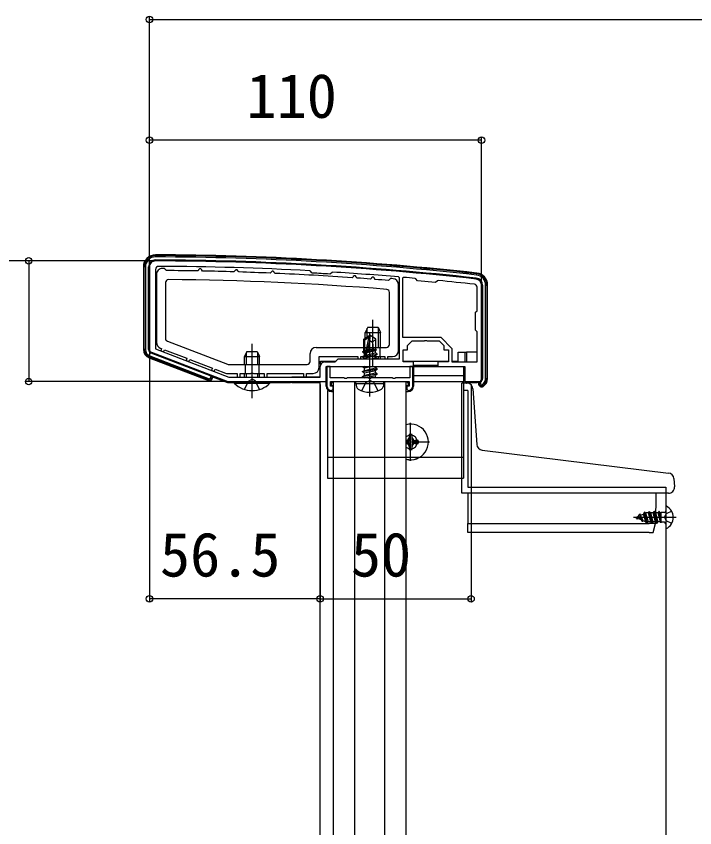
# Model space of a CAD drawing. Units: millimetres, scale not verified. Extents: x -875 to 875, y -1304 to 1296.
# Drawn here: x -728.1 to -503.4, y 717.9 to 986.9 of the extents above; entities that cross this region are included whole.
import ezdxf
from ezdxf.enums import TextEntityAlignment as Align

# ---------------------------------------------------------------- set-up
doc = ezdxf.new("R2010")
doc.units = ezdxf.units.MM
doc.header["$LTSCALE"] = 8
for name, color, linetype in [('0-3_YKK_11', 7, 'Continuous'), ('0-4_YKK_12', 2, 'Continuous'), ('0-5_YKK_13', 4, 'Continuous'), ('0-6_YKK_D', 6, 'Continuous')]:
    doc.layers.add(name, color=color, linetype=linetype)
doc.styles.add('ＭＳ ゴシック', font='')
doc.styles.get('ＭＳ ゴシック').set_extended_font_data('MS Gothic')

msp = doc.modelspace()

# ---------------------------------------------------------------- linework, layer by layer
at = {"layer": '0-3_YKK_11'}
for p, q in [((-684, 903.799), (-684, 876.486)), ((-599.874, 900.341), (-600.2, 900.042)), ((-574, 866.799), (-574, 897.799)), ((-683.359, 875.553), (-658, 865.799))]:
    msp.add_line(p, q, dxfattribs=at)
for points in [[(-682, 902.995), (-682, 876.637), (-657.721, 867.299)], [(-630.015, 901.77), (-630.223, 901.87), (-630.713, 902.421), (-630.921, 902.521)], [(-623.289, 902.075), (-623.507, 902), (-624.057, 901.51), (-624.275, 901.435)], [(-626, 872.299), (-622.5, 872.299), (-621.5, 873.299), (-601.2, 873.299), (-601.2, 900.178), (-601.475, 900.477)], [(-600.2, 900.042), (-600.2, 880.499), (-592.5, 880.499), (-587.503, 880.499), (-583.8, 876.796), (-583.8, 872.299), (-575.5, 872.299), (-575.5, 882.299), (-576, 882.799), (-576, 888.799), (-575.5, 889.299), (-575.5, 897.049)], [(-588.369, 899.285), (-588.59, 899.217), (-589.244, 898.674), (-595.218, 899.229), (-595.768, 899.891), (-595.972, 899.998)], [(-658, 865.799), (-625.5, 865.799), (-625.5, 870.799), (-596.5, 870.799), (-596.5, 872.299), (-600, 872.299), (-600, 876.299), (-598.5, 876.299), (-598.5, 877.799), (-597, 879.299), (-592.958, 879.299), (-592.775, 879.419), (-592.225, 879.419), (-592.042, 879.299), (-588, 879.299), (-586.5, 877.799), (-586.5, 876.299), (-585, 876.299), (-585, 872.299), (-588.5, 872.299), (-588.5, 870.799), (-579.5, 870.799), (-579.5, 865.799), (-575, 865.799)], [(-657.721, 867.299), (-627.5, 867.299), (-627.5, 870.799)], [(-596.8, 864.299), (-596.8, 870.799), (-597.8, 870.799), (-597.8, 866.999), (-602.48, 866.999), (-602.74, 866.849), (-603.26, 866.849), (-603.52, 866.999), (-610.48, 866.999), (-610.74, 866.849), (-611, 866.699), (-611.26, 866.849), (-611.52, 866.999), (-618.48, 866.999), (-618.74, 866.849), (-619.26, 866.849), (-619.52, 866.999), (-624.2, 866.999), (-624.2, 870.799), (-625.2, 870.799), (-625.2, 864.299)], [(-624, 865.799), (-611, 865.799), (-598, 865.799), (-598, 864.299), (-598.8, 864.299), (-598.8, 863.299), (-598.3, 862.799)], [(-623.7, 862.799), (-623.2, 863.299), (-623.2, 864.299), (-624, 864.299), (-624, 865.799)]]:
    msp.add_lwpolyline(points, dxfattribs=at)
for centre, radius, start, end in [((-682, 903.799), 2, 89.80939, 179.99999), ((-681, 902.995), 1, 89.75176, 180), ((-685.32, -94.192), 999.997, 83.71122, 89.80938), ((-685.32, -94.195), 998.2, 86.87597, 89.75176), ((-685.319, -94.177), 997.482, 86.49138, 86.82169), ((-685.322, -94.21), 998.215, 85.18167, 86.43713), ((-685.314, -94.12), 998.124, 84.86459, 85.08947), ((-685.32, -94.191), 998.195, 83.73506, 84.42628), ((-576, 897.799), 2, 359.99999, 83.71124), ((-576.5, 897.049), 1, 359.99999, 83.73507), ((-683, 876.486), 1, 180.00003, 248.9625), ((-626, 870.799), 1.5, 90.00001, 179.99999), ((-575, 866.799), 1, 270.00001, 359.99999), ((-623.7, 864.299), 1.5, 180.00001, 269.99999), ((-598.3, 864.299), 1.5, 270.00001, 359.99999)]:
    msp.add_arc(centre, radius, start, end, dxfattribs=at)
at = {"layer": '0-4_YKK_12'}
for p, q in [((-610, 870.799), (-610, 886.3)), ((-611, 860.856), (-611, 881.928)), ((-623, 465.799), (-623, 865.799)), ((-623, 865.799), (-599, 865.799)), ((-616.002, 465.799), (-616.002, 865.799)), ((-606, 465.799), (-606, 865.799)), ((-599, 465.799), (-599, 865.799)), ((-596.5, 865.8), (-580, 865.8)), ((-580, 865.8), (-580, 862.8)), ((-578.5, 862.8), (-580, 862.8)), ((-597.5, 839.499), (-597.5, 852.099)), ((-599, 845.799), (-591.2, 845.799)), ((-513, 830.8), (-513, 467.8))]:
    msp.add_line(p, q, dxfattribs=at)
for points in [[(-627.5, 460.8), (-627.5, 865.8), (-625.5, 865.8)], [(-578.5, 862.8), (-578.5, 830.8), (-513, 830.8)]]:
    msp.add_lwpolyline(points, dxfattribs=at)
at = {"layer": '0-5_YKK_13'}
for p, q in [((-681.989, 907.133), (-681.988, 907.555)), ((-681.988, 907.555), (-681.987, 907.8)), ((-685.333, 903.8), (-685.755, 903.8)), ((-685.333, 903.8), (-685.333, 876.487)), ((-684.3, 876.487), (-684.3, 903.8)), ((-681.7, 901.3), (-681.7, 878.775)), ((-575.635, 901.113), (-575.589, 901.533)), ((-575.589, 901.533), (-575.562, 901.776)), ((-678.7, 898.585), (-678.7, 880.15)), ((-601.5, 876.1), (-601.5, 897.9)), ((-575.5, 889.424), (-575.5, 896.75)), ((-573.7, 897.8), (-573.7, 866.8)), ((-572.667, 866.8), (-572.667, 897.8)), ((-572.245, 897.8), (-572, 897.8)), ((-604.5, 878.1), (-604.5, 895.355)), ((-611.7, 883.8), (-612.5, 882.1)), ((-611.846, 880.649), (-611.846, 883.49)), ((-611.7, 883.8), (-608.3, 883.8)), ((-608.3, 883.8), (-607.5, 882.1)), ((-608.154, 877.1), (-608.154, 883.49)), ((-607.5, 877.1), (-607.5, 882.1)), ((-613.001, 879.87), (-611.177, 881.101)), ((-613.001, 876.017), (-613.001, 879.87)), ((-613.001, 879.87), (-612.648, 879.682)), ((-612.581, 874.498), (-611.177, 880.675)), ((-610.823, 881.101), (-611.177, 881.101)), ((-611.177, 880.675), (-611.177, 881.101)), ((-611, 879.328), (-611, 881.101)), ((-611, 879.328), (-610.823, 881.101)), ((-608.999, 879.87), (-610.823, 881.101)), ((-610.176, 878.864), (-608.999, 879.87)), ((-608.999, 876.427), (-608.999, 879.87)), ((-575.5, 875.5), (-575.5, 881.876)), ((-678.058, 879.216), (-658.117, 871.566)), ((-650, 860.3), (-650, 878.3)), ((-628.8, 877.1), (-605.5, 877.1)), ((-612.25, 877.1), (-612.25, 874.1)), ((-612.071, 874.619), (-611, 879.328)), ((-607.75, 877.1), (-607.75, 874.1)), ((-685.755, 876.487), (-686, 876.487)), ((-683.838, 874.309), (-683.989, 873.915)), ((-683.838, 874.309), (-664.237, 866.771)), ((-663.556, 867.615), (-683.467, 875.273)), ((-682, 876.638), (-657.721, 867.3)), ((-651.7, 875.8), (-652.5, 874.1)), ((-651.846, 871.5), (-651.846, 875.49)), ((-651.7, 875.8), (-648.3, 875.8)), ((-648.3, 875.8), (-647.5, 874.1)), ((-648.154, 871.5), (-648.154, 875.49)), ((-647.5, 871.5), (-647.5, 874.1)), ((-630.8, 872.5), (-630.8, 875.1)), ((-613.472, 874.097), (-608.528, 874.921)), ((-608.528, 874.804), (-613.472, 873.98)), ((-613.472, 873.98), (-613.472, 874.097)), ((-613.354, 875.813), (-612.648, 875.95)), ((-613.354, 875.56), (-613.354, 875.813)), ((-613.354, 875.56), (-612.648, 875.676)), ((-613.354, 875.56), (-612.824, 875.254)), ((-613.001, 876.51), (-612.648, 876.51)), ((-612.824, 875.254), (-612.644, 875.294)), ((-612.824, 874.471), (-612.824, 875.254)), ((-612.824, 873.606), (-609.176, 874.43)), ((-612.065, 874.643), (-609.176, 875.295)), ((-611.878, 875.468), (-609.176, 876.078)), ((-611.798, 875.816), (-608.764, 876.316)), ((-611.727, 876.129), (-609.766, 876.51)), ((-611.641, 876.51), (-608.999, 876.51)), ((-608.764, 876.316), (-609.176, 876.078)), ((-609.176, 875.295), (-609.176, 876.078)), ((-608.528, 874.921), (-609.176, 875.295)), ((-608.528, 874.804), (-609.176, 874.43)), ((-609.176, 873.647), (-609.176, 874.43)), ((-608.999, 876.427), (-608.764, 876.316)), ((-608.528, 874.804), (-608.528, 874.921)), ((-608.154, 873.3), (-608.154, 874.1)), ((-607.5, 873.3), (-607.5, 874.1)), ((-581.7, 872.6), (-581.7, 875.5)), ((-581.7, 875.5), (-579.5, 875.5)), ((-579.5, 875.5), (-579.5, 872.3)), ((-579.5, 875.5), (-579, 875.5)), ((-579, 875.5), (-579, 872.3)), ((-575.5, 875.5), (-579, 875.5)), ((-683.989, 873.915), (-684.077, 873.687)), ((-684.077, 873.687), (-664.477, 866.148)), ((-657.759, 871.5), (-631.8, 871.5)), ((-652.25, 871.5), (-652.25, 868.5)), ((-647.75, 871.5), (-647.75, 868.5)), ((-627.3, 871.548), (-627.3, 872.6)), ((-627.3, 872.6), (-622.2, 872.6)), ((-613.472, 873.98), (-612.824, 873.606)), ((-612.824, 873.299), (-612.824, 873.606)), ((-610.717, 873.299), (-609.176, 873.647)), ((-608.573, 873.299), (-609.176, 873.647)), ((-600, 872.6), (-585, 872.6)), ((-583.8, 872.6), (-581.7, 872.6)), ((-625.5, 866), (-625.5, 870.3)), ((-625, 870.8), (-581, 870.8)), ((-625, 870.799), (-625, 870.782)), ((-625, 870.799), (-580, 870.799)), ((-613.472, 870.684), (-613.472, 870.802)), ((-612.78, 870.799), (-613.472, 870.684)), ((-613.472, 870.684), (-612.824, 870.31)), ((-613.472, 869.154), (-608.528, 869.978)), ((-608.528, 869.86), (-613.472, 869.036)), ((-613.472, 869.036), (-613.472, 869.154)), ((-613.472, 869.036), (-612.824, 868.662)), ((-612.824, 870.31), (-610.659, 870.799)), ((-612.824, 869.527), (-612.824, 870.31)), ((-612.824, 868.662), (-609.176, 869.486)), ((-612.824, 867.88), (-609.176, 868.704)), ((-612.824, 867.88), (-612.824, 868.662)), ((-609.176, 870.351), (-609.176, 870.799)), ((-608.528, 869.978), (-609.176, 870.351)), ((-608.528, 869.86), (-609.176, 869.486)), ((-609.176, 868.704), (-609.176, 869.486)), ((-608.528, 868.33), (-609.176, 868.704)), ((-608.528, 869.86), (-608.528, 869.978)), ((-596.5, 871.3), (-588.5, 871.3)), ((-596.5, 870.799), (-596.5, 864.299)), ((-580, 870.799), (-580, 865.799)), ((-579.5, 870.3), (-579.5, 866)), ((-664.477, 866.148), (-664.389, 866.377)), ((-663.807, 866.962), (-663.556, 867.615)), ((-663.807, 866.962), (-663.413, 866.81)), ((-663.556, 867.615), (-663.162, 867.464)), ((-663.162, 867.464), (-663.413, 866.81)), ((-663.162, 867.464), (-663.062, 867.425)), ((-663.062, 867.425), (-658.16, 865.54)), ((-657.721, 867.3), (-637.3, 867.3)), ((-652.5, 867.3), (-652.5, 868.5)), ((-651.846, 867.3), (-651.846, 868.5)), ((-648.154, 867.3), (-648.154, 868.5)), ((-647.5, 867.3), (-647.5, 868.5)), ((-637.3, 867.3), (-636.8, 867.3)), ((-627.8, 867.3), (-636.8, 867.3)), ((-613.472, 867.506), (-608.528, 868.33)), ((-608.528, 868.212), (-613.472, 867.388)), ((-613.472, 867.506), (-612.824, 867.88)), ((-613.472, 867.388), (-613.472, 867.506)), ((-613.472, 867.388), (-612.824, 867.014)), ((-612.824, 867.014), (-609.176, 867.838)), ((-612.824, 866.999), (-612.824, 867.014)), ((-609.176, 867.056), (-609.363, 866.999)), ((-608.528, 868.212), (-609.176, 867.838)), ((-609.176, 867.056), (-609.176, 867.838)), ((-609.078, 866.999), (-609.176, 867.056)), ((-608.528, 868.212), (-608.528, 868.33)), ((-596.5, 867.799), (-580, 867.799)), ((-572.667, 866.8), (-572.245, 866.8)), ((-657.944, 865.5), (-637.3, 865.5)), ((-655.9, 865.291), (-655.9, 865.8)), ((-655.9, 865.8), (-644.1, 865.8)), ((-636.8, 865.5), (-637.3, 865.5)), ((-636.8, 865.5), (-627.8, 865.5)), ((-627.5, 865.5), (-627.8, 865.5)), ((-623.25, 864.499), (-623, 864.499)), ((-615.604, 865.211), (-615.501, 865.799)), ((-615.604, 865.211), (-615.402, 864.063)), ((-615.604, 865.211), (-606.396, 865.211)), ((-615.501, 865.799), (-606.499, 865.799)), ((-606.396, 865.211), (-606.598, 864.063)), ((-606.396, 865.211), (-606.499, 865.799)), ((-599, 864.499), (-598.75, 864.499)), ((-598.75, 864.299), (-599, 864.299)), ((-598.75, 864.299), (-598.75, 864.499)), ((-596.5, 865.799), (-580, 865.799)), ((-578.996, 865.3), (-580.5, 865.3)), ((-580.5, 830.922), (-580.5, 865.3)), ((-580, 865.799), (-580, 833.799)), ((-579, 865.5), (-575.406, 865.5)), ((-578.996, 865.3), (-578.865, 865.3)), ((-576.87, 863.44), (-575.576, 844.94)), ((-574.907, 865.5), (-575.406, 865.5)), ((-575, 865.5), (-575, 865.068)), ((-575, 865.068), (-574.755, 865.068)), ((-574.907, 865.504), (-574.907, 865.5)), ((-574.862, 865.507), (-574.862, 865.51)), ((-574.333, 865.684), (-574.333, 865.068)), ((-573.833, 864.78), (-573.622, 864.414)), ((-573.622, 864.414), (-573.5, 864.202)), ((-625, 862.799), (-625, 833.799)), ((-623.7, 862.499), (-623, 862.499)), ((-599, 862.499), (-598.3, 862.499)), ((-597.85, 848.299), (-597.15, 848.299)), ((-597.85, 848.299), (-597.85, 846.649)), ((-597.15, 848.299), (-597.15, 846.649)), ((-599, 846.149), (-598.35, 846.149)), ((-599, 845.449), (-598.35, 845.449)), ((-597.85, 844.949), (-597.85, 843.299)), ((-597.15, 844.949), (-597.15, 843.299)), ((-596.65, 846.149), (-595, 846.149)), ((-596.65, 845.449), (-595, 845.449)), ((-596, 845.3), (-595, 845.3)), ((-595, 846.149), (-595, 845.449)), ((-597.85, 843.299), (-597.15, 843.299)), ((-573.825, 843.095), (-512.049, 835.51)), ((-625, 840.799), (-580, 840.799)), ((-625, 833.799), (-580, 833.799)), ((-510.296, 833.647), (-510.13, 830.922)), ((-578.5, 828.8), (-578.5, 818.8)), ((-513, 824.396), (-513, 817.204)), ((-509.5, 820.8), (-523.654, 820.8)), ((-523, 820.8), (-521.976, 821.224)), ((-523, 820.8), (-521.197, 820.053)), ((-522.31, 820.2), (-522.164, 820.454)), ((-521.976, 821.224), (-521.615, 821.85)), ((-521.197, 820.053), (-521.976, 821.224)), ((-521.515, 821.85), (-521.615, 821.85)), ((-520.72, 819.4), (-521.515, 821.85)), ((-521.312, 821.499), (-521.515, 821.85)), ((-521.312, 821.499), (-520.418, 821.87)), ((-520.508, 819.768), (-521.312, 821.499)), ((-520.418, 821.87), (-520.025, 822.55)), ((-519.563, 819.376), (-520.418, 821.87)), ((-519.23, 818.8), (-520.025, 822.55)), ((-519.925, 822.55), (-520.025, 822.55)), ((-519.13, 818.8), (-519.925, 822.55)), ((-519.703, 822.166), (-519.925, 822.55)), ((-519.703, 822.166), (-519.439, 822.275)), ((-519.703, 822.166), (-518.827, 819.325)), ((-518.738, 822.275), (-519.439, 822.275)), ((-518.738, 822.275), (-518.435, 822.8)), ((-517.943, 819.325), (-518.738, 822.275)), ((-518.435, 822.8), (-517.64, 818.8)), ((-518.335, 822.8), (-518.435, 822.8)), ((-517.54, 818.8), (-518.335, 822.8)), ((-518.032, 822.275), (-518.335, 822.8)), ((-518.032, 822.275), (-517.237, 819.325)), ((-517.148, 822.275), (-518.032, 822.275)), ((-517.148, 822.275), (-516.845, 822.8)), ((-516.353, 819.325), (-517.148, 822.275)), ((-516.05, 818.8), (-516.845, 822.8)), ((-516.745, 822.8), (-515.95, 818.8)), ((-516.442, 822.275), (-515.647, 819.325)), ((-515.558, 822.275), (-516.442, 822.275)), ((-515.558, 822.275), (-515.255, 822.8)), ((-514.763, 819.325), (-515.558, 822.275)), ((-515.155, 822.8), (-515.255, 822.8)), ((-514.587, 819.442), (-515.255, 822.8)), ((-514.852, 822.275), (-515.155, 822.8)), ((-515.155, 822.8), (-514.587, 819.945)), ((-514.587, 822.275), (-514.852, 822.275)), ((-514.852, 822.275), (-514.587, 821.294)), ((-513.5, 822.435), (-514.587, 822.435)), ((-514.587, 822.435), (-514.587, 819.021)), ((-513.458, 820.8), (-512.849, 821.945)), ((-513.458, 820.8), (-512.849, 819.655)), ((-511.034, 822.85), (-512.849, 821.945)), ((-578.5, 818.8), (-518.448, 818.8)), ((-520.82, 819.4), (-521.197, 820.053)), ((-520.72, 819.4), (-520.508, 819.768)), ((-520.508, 819.768), (-519.563, 819.376)), ((-519.23, 818.8), (-519.563, 819.376)), ((-519.13, 818.8), (-519.23, 818.8)), ((-519.13, 818.8), (-518.827, 819.325)), ((-517.943, 819.325), (-518.827, 819.325)), ((-517.64, 818.8), (-517.943, 819.325)), ((-517.54, 818.8), (-517.64, 818.8)), ((-517.54, 818.8), (-517.237, 819.325)), ((-516.353, 819.325), (-517.237, 819.325)), ((-517.2, 815.8), (-516.448, 818.8)), ((-515.95, 818.8), (-515.647, 819.325)), ((-514.763, 819.325), (-515.647, 819.325)), ((-514.587, 819.021), (-514.763, 819.325)), ((-513.5, 819.165), (-514.587, 819.165)), ((-511.034, 818.75), (-512.849, 819.655))]:
    msp.add_line(p, q, dxfattribs=at)
for points in [[(-685.755, 903.8), (-686, 903.8), (-686, 876.487)], [(-685.333, 876.487), (-685.755, 876.487), (-685.755, 903.8)], [(-678.402, 902.591), (-678.7, 902.891), (-678.7, 902.995), (-678.998, 903.295)], [(-667.394, 903.147), (-667.7, 902.847), (-667.7, 902.758), (-668.005, 902.458)], [(-666.406, 902.428), (-666.7, 902.728), (-666.7, 902.839), (-666.994, 903.139)], [(-655.391, 902.851), (-655.7, 902.551), (-655.7, 902.47), (-656.009, 902.17)], [(-654.409, 902.12), (-654.7, 902.42), (-654.7, 902.539), (-654.991, 902.839)], [(-643.387, 902.411), (-643.7, 902.111), (-643.7, 902.037), (-644.013, 901.737)], [(-642.413, 901.668), (-642.7, 901.968), (-642.7, 902.094), (-642.987, 902.394)], [(-616.179, 900.877), (-616.5, 900.578), (-616.5, 900.519), (-616.821, 900.22)], [(-615.221, 900.107), (-615.5, 900.407), (-615.5, 900.549), (-615.779, 900.849)], [(-610.177, 900.438), (-610.5, 900.139), (-610.5, 900.084), (-610.823, 899.785)], [(-609.223, 899.663), (-609.5, 899.962), (-609.5, 900.108), (-609.777, 900.407)], [(-604.175, 899.963), (-604.5, 899.664), (-604.5, 899.612), (-604.824, 899.313)], [(-572.667, 897.8), (-572.245, 897.8), (-572.245, 866.8)], [(-572.245, 866.8), (-572, 866.8), (-572, 897.8)], [(-612.5, 880.208), (-612.5, 882.1), (-607.5, 882.1)], [(-612.648, 874.684), (-612.648, 879.682), (-611.177, 880.675)], [(-611, 879.454), (-610.176, 878.864), (-609.941, 876.51)], [(-680.416, 876.908), (-679.974, 876.738), (-680.261, 875.991), (-679.327, 875.633), (-679.04, 876.38), (-671.571, 873.514), (-671.858, 872.767), (-670.924, 872.409), (-670.638, 873.156), (-663.168, 870.291), (-663.455, 869.544), (-662.521, 869.186), (-662.235, 869.933), (-658.846, 868.633)], [(-652.5, 871.5), (-652.5, 874.1), (-647.5, 874.1)], [(-627.8, 870.5), (-627.8, 874.1), (-615, 874.1), (-615, 873.3), (-614, 873.3), (-614, 874.1), (-610.458, 874.1), (-610.275, 874.22), (-609.725, 874.22), (-609.542, 874.1), (-606, 874.1), (-606, 873.3), (-605, 873.3), (-605, 874.1), (-603.5, 874.1)], [(-613.472, 874.097), (-612.824, 874.471), (-612.599, 874.522)], [(-613.354, 875.813), (-612.824, 876.119), (-612.648, 876.159)], [(-664.237, 866.771), (-664.389, 866.377), (-683.989, 873.915)], [(-625.5, 864.299), (-625.5, 870.799), (-596.5, 870.799)], [(-613.472, 869.154), (-612.824, 869.527), (-609.176, 870.351)], [(-663.413, 866.81), (-663.184, 866.723), (-662.933, 867.376)], [(-658.13, 868.5), (-655, 868.5), (-655, 867.3), (-654, 867.3), (-654, 868.5), (-650.458, 868.5), (-650.275, 868.62), (-649.725, 868.62), (-649.542, 868.5), (-646, 868.5), (-646, 867.3), (-645, 867.3), (-645, 868.5), (-633, 868.5), (-633, 867.3), (-632, 867.3), (-632, 868.5), (-629.8, 868.5)], [(-652.5, 863.189), (-651.145, 865.967), (-650, 866.576)], [(-647.5, 863.189), (-648.855, 865.967), (-650, 866.576)], [(-613.707, 862.763), (-612.348, 865.49), (-611, 866.206)], [(-608.293, 862.763), (-609.652, 865.49), (-611, 866.206)], [(-655.9, 865.291), (-644.1, 865.291), (-644.1, 865.8)], [(-623, 864.299), (-623.25, 864.299), (-623.25, 864.499)], [(-574.333, 865.068), (-574.755, 865.068), (-574.755, 865.523)], [(-597, 847.3), (-597, 848.3), (-598, 848.3), (-598, 847.3)], [(-595, 845.3), (-595, 846.3), (-596, 846.3)], [(-598, 844.3), (-598, 843.3), (-597, 843.3), (-597, 844.3)], [(-512.126, 828.8), (-580.5, 828.8), (-580.5, 830.922)], [(-516.273, 828.8), (-516.448, 818.8), (-518.447, 818.8)], [(-522.31, 820.2), (-522.41, 820.2), (-522.68, 820.667)], [(-520.72, 819.4), (-520.82, 819.4), (-521.615, 821.85)], [(-516.442, 822.275), (-516.745, 822.8), (-516.845, 822.8)], [(-518.5, 815.8), (-578.5, 815.8), (-578.5, 818.8)], [(-516.448, 818.8), (-516.456, 818.765), (-516.463, 818.74), (-516.466, 818.725), (-516.468, 818.719)], [(-515.95, 818.8), (-516.05, 818.8), (-516.353, 819.325)], [(-518.5, 815.8), (-518.229, 815.8), (-517.953, 815.8), (-517.696, 815.8), (-517.479, 815.8), (-517.321, 815.8), (-517.229, 815.8), (-517.2, 815.8)]]:
    msp.add_lwpolyline(points, dxfattribs=at)
for centre, radius, start, end in [((-682, 903.8), 4, 89.80937, 180), ((-682, 903.8), 3.755, 89.80937, 180), ((-682, 903.8), 3.333, 89.80937, 180), ((-685.32, -94.194), 1001.333, 83.71123, 89.80937), ((-685.32, -94.194), 1001.755, 83.71123, 89.80937), ((-685.32, -94.194), 1002, 83.71123, 89.80937), ((-682, 903.8), 2.3, 89.80937, 180), ((-685.32, -94.194), 1000.3, 83.71123, 89.80937), ((-679.7, 901.3), 2, 89.63963, 180), ((-685.962, -94.553), 997.873, 89.60013, 89.63972), ((-685.964, -94.673), 997.293, 88.96819, 89.56556), ((-685.965, -94.662), 997.982, 88.9108, 88.93377), ((-685.965, -94.707), 997.327, 88.2788, 88.87628), ((-685.971, -94.963), 998.283, 88.2216, 88.24458), ((-685.965, -94.695), 997.315, 87.58914, 88.18685), ((-685.995, -95.403), 998.723, 87.53191, 87.55488), ((-685.965, -94.694), 997.314, 86.02447, 87.49714), ((-576, 897.8), 3.333, 0, 83.71123), ((-576, 897.8), 3.755, 0, 83.71123), ((-576, 897.8), 4, 0, 83.71123), ((-677.7, 898.585), 1, 89.52329, 179.99998), ((-685.964, -94.677), 994.297, 85.35355, 89.5233), ((-685.949, -94.461), 997.78, 85.96727, 85.9903), ((-685.971, -94.778), 997.398, 85.67896, 85.93232), ((-685.98, -94.901), 998.221, 85.62187, 85.64491), ((-685.973, -94.786), 997.406, 85.33331, 85.58678), ((-685.922, -94.168), 997.486, 85.25074, 85.29921), ((-603.5, 897.9), 2, 360, 85.25073), ((-576, 897.8), 2.3, 0, 83.71123), ((-605.5, 895.355), 1, 359.99997, 85.35355), ((-677.7, 880.15), 1, 180.00002, 249.01215), ((-679.7, 878.775), 2, 180, 249.01214), ((-628.8, 875.1), 2, 90.00001, 179.99999), ((-605.5, 878.1), 1, 270.00001, 359.99999), ((-683, 876.487), 3, 180, 248.96249), ((-683, 876.487), 2.755, 180, 248.96249), ((-683, 876.487), 2.333, 180, 248.96249), ((-683, 876.487), 1.3, 180, 248.96249), ((-612.356, 874.684), 0.292, 180, 347.19096), ((-603.5, 876.1), 2, 270.00001, 359.99999), ((-657.759, 872.5), 1, 249.01209, 269.99994), ((-631.8, 872.5), 1, 270.00001, 359.99999), ((-658.13, 870.5), 2, 249.01217, 270.00001), ((-629.8, 870.5), 2, 270.00001, 359.99999), ((-664.118, 867.082), 1, 248.96249, 338.96249), ((-664.118, 867.082), 0.755, 248.96249, 338.96249), ((-664.118, 867.082), 0.333, 248.96249, 338.96249), ((-626, 866), 0.5, 336.42182, 360), ((-579, 866), 0.5, 180, 270), ((-575, 866.8), 1.3, 300.86775, 0), ((-575, 866.8), 2.333, 300, 0), ((-575, 866.8), 2.755, 300, 0), ((-575, 866.8), 3, 300, 0), ((-657.944, 866.1), 0.6, 248.96249, 270), ((-650, 871.032), 8.232, 224.2189, 315.7811), ((-623.7, 864.299), 1.8, 180, 270), ((-623.25, 865.049), 0.75, 70.52742, 270), ((-623.25, 865.049), 0.55, 62.96235, 270), ((-614.359, 864.247), 1.059, 190, 239.36409), ((-611, 869.919), 7.651, 239.36409, 300.63591), ((-607.641, 864.247), 1.059, 300.63591, 350), ((-598.75, 865.049), 0.75, 270, 109.47209), ((-598.75, 865.049), 0.55, 270, 117.03694), ((-598.3, 864.299), 1.8, 270, 0), ((-578.865, 863.3), 2, 4, 90), ((-574, 865.068), 1, 180, 300), ((-575, 866.8), 1.3, 276.07662, 280.85757), ((-575, 866.8), 1.3, 280.85757, 300.86775), ((-574, 865.068), 0.755, 180, 300), ((-574, 865.068), 0.333, 180, 300), ((-597.5, 845.8), 5.9, 255.27147, 104.72853), ((-597.5, 845.799), 5.9, 255.27147, 104.72853), ((-597.5, 845.799), 2.25, 228.18922, 131.81078), ((-599, 847.3), 1, 270, 0), ((-596, 847.3), 1, 180, 270), ((-599, 844.3), 1, 0, 90), ((-598.35, 846.649), 0.5, 270, 0), ((-598.35, 844.949), 0.5, 0, 90), ((-596.65, 846.649), 0.5, 180, 270), ((-596.65, 844.949), 0.5, 90, 180), ((-596, 844.3), 1, 90, 180), ((-573.581, 845.08), 2, 184, 263), ((-512.293, 833.525), 2, 3.5, 83), ((-512.126, 830.8), 2, 270, 3.5), ((-513.5, 822.935), 0.5, 270, 0), ((-512.846, 824.396), 0.154, 62.71904, 180), ((-514.7, 820.8), 4.2, 297.28096, 62.71904), ((-513.5, 818.665), 0.5, 0, 90), ((-512.846, 817.204), 0.154, 180, 297.28096)]:
    msp.add_arc(centre, radius, start, end, dxfattribs=at)
at = {"layer": '0-6_YKK_D'}
for p, q in [((-684, 904.799), (-684, 986.8)), ((-684, 985.8), (222, 985.8)), ((-684, 904.8), (-684, 946.8)), ((-574, 898.8), (-574, 946.8)), ((-574, 945.8), (-684, 945.8)), ((-682.993, 905.8), (-765, 905.8)), ((-682.993, 905.8), (-725, 905.8)), ((-724, 905.8), (-724, 865.8)), ((-684, 875.487), (-684, 792.799)), ((-658.944, 865.8), (-725, 865.8)), ((-627.5, 864.799), (-627.5, 792.799)), ((-627.5, 863.799), (-627.5, 792.799)), ((-577.5, 864.799), (-577.5, 792.799)), ((-627.5, 793.799), (-684, 793.799)), ((-627.5, 793.799), (-577.5, 793.799))]:
    msp.add_line(p, q, dxfattribs=at)
for centre in [(-684, 985.8), (-684, 945.8), (-574, 945.8), (-724, 905.8), (-724, 865.8), (-684, 793.799), (-627.5, 793.799), (-627.5, 793.799), (-577.5, 793.799)]:
    msp.add_circle(centre, 1.075, dxfattribs=at)

# ---------------------------------------------------------------- texts
at = {"layer": '0-6_YKK_D', "style": 'ＭＳ ゴシック'}
for s, p in [('110', (-651.841, 948.8)), ('56.5', (-680.523, 796.799)), ('50', (-617.273, 796.799))]:
    msp.add_text(s, height=14.66, dxfattribs=at).set_placement(p, align=Align.BOTTOM_LEFT)

doc.saveas('drawing.dxf')
